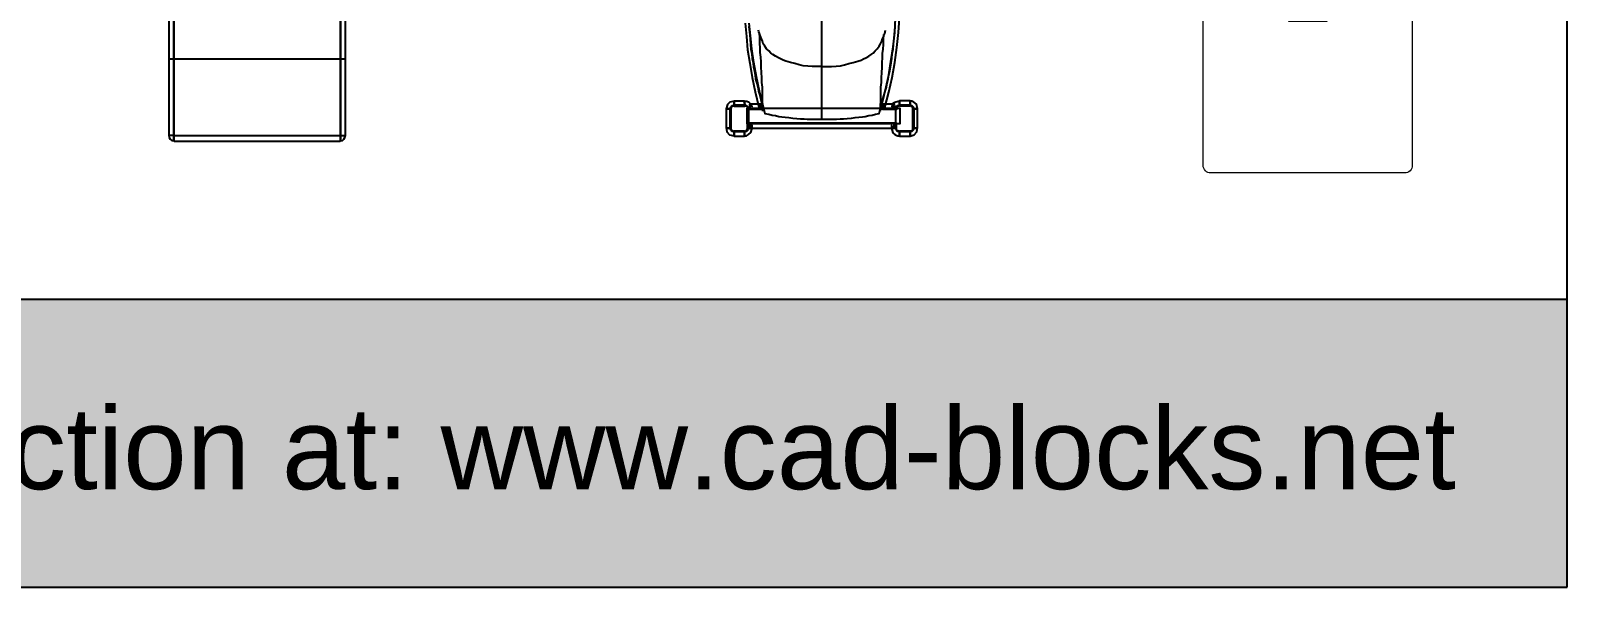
# Model space of a CAD drawing. Header units: millimetres. Extents: x 24547 to 62889, y 34568 to 56011.
# Drawn here: x 58847 to 62889, y 34568 to 36032 of the extents above; entities that cross this region are included whole.
import ezdxf

# ---------------------------------------------------------------- set-up
doc = ezdxf.new("R2010")
doc.units = ezdxf.units.MM
doc.layers.add('www.cad-blocks.net', color=7, linetype='Continuous')
doc.styles.get("Standard").update_dxf_attribs({"font": 'arial.ttf'})

# ---------------------------------------------------------------- blocks, each defined once
blk = doc.blocks.new('A$C0D0D2AB0')
at = {"lineweight": 18}
for p, q in [((0.155, 1.68), (0.155, 1.8919)), ((0.395, 1.8919), (0.395, 1.68)), ((0.0421, 0.8591), (0.1921, 0.8591)), ((0.5079, 0.8591), (0.3579, 0.8591)), ((0.0421, 0.8092), (0.1921, 0.8092)), ((0.5079, 0.8092), (0.3579, 0.8092)), ((0, 0.4162), (0.225, 0.4162)), ((0.325, 0.4162), (0.55, 0.4162))]:
    blk.add_line(p, q, dxfattribs=at)
for points in [[(0.225, 2.2878), (0.15, 2.2878), (0.15, 2.4378), (0.4, 2.4378), (0.4, 2.2878), (0.325, 2.2878)], [(0.225, 1.9458), (0.225, 2.4), (0.325, 2.4), (0.325, 1.9458)], [(0.325, 1.65), (0.325, 0.5853), (0.225, 0.5853), (0.225, 1.65)]]:
    blk.add_lwpolyline(points, dxfattribs=at)
at = {"lineweight": 18, "flags": 128}
for points in [[(0.425, 1.9098), (0.425, 1.67, -0.414214), (0.405, 1.65), (0.145, 1.65, -0.414214), (0.125, 1.67), (0.125, 1.9098)], [(0.325, 0.65), (0.53, 0.65, -0.414214), (0.55, 0.63), (0.55, 0.02, -0.414214), (0.53, 0), (0.02, 0, -0.414214), (0, 0.02), (0, 0.63, -0.414214), (0.02, 0.65), (0.225, 0.65)]]:
    blk.add_lwpolyline(points, format="xyb", dxfattribs=at)
at = {"lineweight": 18}
for points in [[(0.1921, 0.75), (0.1921, 1.05), (0.0421, 1.05), (0.0421, 0.75)], [(0.3579, 0.75), (0.3579, 1.05), (0.5079, 1.05), (0.5079, 0.75)], [(0.05, 0.525), (0.05, 0.55), (0.5, 0.55), (0.5, 0.525)], [(0.225, 0.3985), (0.225, 0.525), (0.325, 0.525), (0.325, 0.3985)], [(0.2627, 0.4857), (0.2627, 0.525), (0.2873, 0.525), (0.2873, 0.4857)]]:
    blk.add_lwpolyline(points, close=True, dxfattribs=at)
for radius, start, end in [(0.3, 60, 120), (0.27, 63.6122, 116.3878)]:
    blk.add_arc((0.275, 1.65), radius, start, end, dxfattribs=at)
blk = doc.blocks.new('A$C3E395AF3')
at = {"xscale": 1000, "yscale": 1000, "zscale": 1000}
blk.add_blockref('A$C0D0D2AB0', (0, 0), dxfattribs=at)
blk = doc.blocks.new('A$C29B01179')
for p, q in [((0, 544.7, -1035.5), (443.1, 544.7, -1035.5)), ((0, 108.1, -1035.5), (0, 544.7, -1035.5)), ((1.2, 545.2, -1035.5), (438.8, 545.2, -1035.5)), ((3.1, 545.2, -1035.5), (3.1, 544.7, -1035.5)), ((453.4, 558.4, -1035.5), (15.5, 558.4, -1035.5)), ((15.5, 545.2, -1035.5), (15.5, 558.4, -1035.5)), ((15.5, 544.7, -1035.5), (15.5, 108.1, -1035.5)), ((217.1, 558.4, -1035.5), (217.1, 94.1, -1035.5)), ((443.1, 108.1, -1035.5), (0, 108.1, -1035.5)), ((438.8, 107.3, -1035.5), (1.2, 107.3, -1035.5)), ((3.1, 107.3, -1035.5), (3.1, 108.1, -1035.5)), ((15.5, 107.3, -1035.5), (15.5, 94.1, -1035.5)), ((15.5, 94.1, -1035.5), (453.4, 94.1, -1035.5))]:
    blk.add_line(p, q)
for centre, start, end in [((15.5, 544.1, -1035.5), 89.9889, 175.4154), ((15.5, 108.4, -1035.5), 184.5846, 270.0111)]:
    blk.add_arc(centre, 14.3, start, end)
blk = doc.blocks.new('A$C42E06F45')
at = {"linetype": 'Continuous'}
for points in [[(133.2, 1877.4), (133.2, 1877.4), (122.1, 1874.1), (115.4, 1866.3), (114.3, 1859.7), (114.3, 1856.3), (125.4, 1856.3), (125.4, 1857.5), (126.5, 1859.7), (128.7, 1863), (133.2, 1864.1), (133.2, 1864.1), (133.2, 1877.4)], [(133.2, 1866.3), (160.9, 1866.3), (160.9, 1866.3), (165.3, 1865.2), (167.5, 1863), (169.8, 1860.8), (170.9, 1856.3), (170.9, 1805.3), (170.9, 1805.3), (169.8, 1800.9), (167.5, 1798.6), (165.3, 1796.4), (160.9, 1795.3), (133.2, 1795.3), (133.2, 1795.3), (128.7, 1796.4), (126.5, 1798.6), (124.3, 1800.9), (123.2, 1805.3), (123.2, 1856.3), (123.2, 1856.3), (124.3, 1860.8), (126.5, 1863), (128.7, 1865.2), (133.2, 1866.3)], [(133.2, 1866.3), (160.9, 1866.3), (165.3, 1865.2), (167.5, 1863), (169.8, 1860.8), (170.9, 1856.3), (170.9, 1805.3), (169.8, 1800.9), (167.5, 1798.6), (165.3, 1796.4), (160.9, 1795.3), (133.2, 1795.3), (128.7, 1796.4), (126.5, 1798.6), (124.3, 1800.9), (123.2, 1805.3), (123.2, 1856.3), (124.3, 1860.8), (126.5, 1863), (128.7, 1865.2), (133.2, 1866.3), (133.2, 1866.3)], [(160.9, 1877.4), (160.9, 1877.4), (156.5, 1877.4), (147.6, 1877.4), (137.6, 1877.4), (133.2, 1877.4), (133.2, 1864.1), (137.6, 1864.1), (147.6, 1864.1), (156.5, 1864.1), (160.9, 1864.1), (160.9, 1864.1), (160.9, 1877.4)], [(182, 1856.3), (182, 1856.3), (178.6, 1868.6), (172, 1874.1), (165.3, 1876.3), (160.9, 1877.4), (160.9, 1864.1), (160.9, 1865.2), (165.3, 1863), (167.5, 1861.9), (168.7, 1856.3), (168.7, 1856.3), (182, 1856.3)], [(568.1, 1877.4), (568.1, 1876.3), (563.7, 1876.3), (558.1, 1873), (551.5, 1867.4), (548.1, 1856.3), (561.5, 1856.3), (562.6, 1860.8), (564.8, 1864.1), (568.1, 1865.2), (568.1, 1865.2), (568.1, 1864.1), (568.1, 1877.4), (568.1, 1877.4), (568.1, 1876.3), (568.1, 1877.4)], [(568.1, 1866.3), (595.9, 1866.3), (595.9, 1866.3), (600.3, 1865.2), (602.5, 1863), (604.7, 1860.8), (605.8, 1856.3), (605.8, 1805.3), (605.8, 1805.3), (604.7, 1800.9), (602.5, 1798.6), (600.3, 1796.4), (595.9, 1795.3), (568.1, 1795.3), (568.1, 1795.3), (563.7, 1796.4), (561.5, 1798.6), (559.2, 1800.9), (558.1, 1805.3), (558.1, 1856.3), (558.1, 1856.3), (559.2, 1860.8), (561.5, 1863), (563.7, 1865.2), (568.1, 1866.3)], [(568.1, 1866.3), (595.9, 1866.3), (600.3, 1865.2), (602.5, 1863), (604.7, 1860.8), (605.8, 1856.3), (605.8, 1805.3), (604.7, 1800.9), (602.5, 1798.6), (600.3, 1796.4), (595.9, 1795.3), (568.1, 1795.3), (563.7, 1796.4), (561.5, 1798.6), (559.2, 1800.9), (558.1, 1805.3), (558.1, 1856.3), (559.2, 1860.8), (561.5, 1863), (563.7, 1865.2), (568.1, 1866.3), (568.1, 1866.3)], [(595.9, 1876.3), (595.9, 1877.4), (568.1, 1877.4), (568.1, 1864.1), (595.9, 1864.1), (595.9, 1865.2), (595.9, 1876.3), (595.9, 1877.4), (595.9, 1877.4), (595.9, 1876.3)], [(616.9, 1856.3), (615.8, 1856.3), (615.8, 1859.7), (614.7, 1866.3), (608.1, 1874.1), (595.9, 1876.3), (595.9, 1865.2), (601.4, 1863), (603.6, 1859.7), (604.7, 1857.5), (604.7, 1856.3), (603.6, 1856.3), (604.7, 1856.3), (604.7, 1856.3), (603.6, 1856.3), (616.9, 1856.3)], [(114.3, 1856.3), (113.2, 1856.3), (113.2, 1854.1), (113.2, 1848.6), (113.2, 1839.7), (113.2, 1830.8), (113.2, 1822), (113.2, 1813.1), (113.2, 1807.5), (113.2, 1805.3), (126.5, 1805.3), (126.5, 1807.5), (126.5, 1813.1), (126.5, 1822), (126.5, 1830.8), (126.5, 1839.7), (126.5, 1848.6), (126.5, 1854.1), (126.5, 1856.3), (125.4, 1856.3), (126.5, 1856.3), (125.4, 1856.3), (125.4, 1856.3), (114.3, 1856.3)], [(159.8, 1845.3), (561.5, 1845.3), (561.5, 1804.2), (159.8, 1804.2), (159.8, 1845.3)], [(159.8, 1845.3), (561.5, 1845.3), (561.5, 1804.2), (159.8, 1804.2), (159.8, 1845.3), (159.8, 1845.3)], [(175.3, 1856.3), (182, 1849.7), (182, 1850.8), (182, 1853), (182, 1855.2), (182, 1856.3), (168.7, 1856.3), (168.7, 1855.2), (168.7, 1853), (168.7, 1850.8), (168.7, 1849.7), (175.3, 1843), (168.7, 1849.7), (168.7, 1843), (175.3, 1843), (175.3, 1856.3)], [(557, 1588.9), (554.8, 1611.1), (552.6, 1635.5), (552.6, 1635.5), (551.5, 1648.9), (549.2, 1661.1), (548.1, 1673.3), (545.9, 1684.4), (544.8, 1695.5), (542.6, 1706.6), (540.4, 1716.5), (539.3, 1727.6), (535.9, 1737.6), (533.7, 1748.7), (531.5, 1758.7), (528.2, 1769.8), (525.9, 1780.9), (522.6, 1793.1), (518.2, 1804.2), (514.9, 1817.5), (514.9, 1817.5), (504.9, 1819.7), (496, 1822), (487.1, 1823.1), (478.2, 1825.3), (470.5, 1826.4), (461.6, 1827.5), (451.6, 1828.6), (441.6, 1829.7), (441.6, 1829.7), (430.5, 1830.8), (421.6, 1831.9), (411.7, 1831.9), (403.9, 1833), (395, 1833), (385, 1833), (376.2, 1833), (365.1, 1833), (365.1, 1833), (354, 1833), (344, 1833), (335.1, 1833), (326.2, 1833), (317.3, 1831.9), (308.5, 1831.9), (298.5, 1830.8), (287.4, 1829.7), (287.4, 1829.7), (277.4, 1828.6), (267.4, 1827.5), (258.5, 1826.4), (250.8, 1825.3), (241.9, 1823.1), (233, 1822), (224.1, 1819.7), (214.2, 1817.5), (214.2, 1817.5), (210.8, 1804.2), (207.5, 1793.1), (204.2, 1780.9), (200.8, 1769.8), (198.6, 1758.7), (195.3, 1748.7), (193.1, 1737.6), (190.8, 1727.6), (188.6, 1716.5), (186.4, 1706.6), (184.2, 1695.5), (183.1, 1684.4), (180.9, 1673.3), (179.8, 1661.1), (177.5, 1648.9), (176.4, 1635.5), (176.4, 1635.5), (174.2, 1611.1), (172, 1588.9)], [(557, 1588.9), (554.8, 1611.1), (552.6, 1635.5), (551.5, 1648.9), (549.2, 1661.1), (548.1, 1673.3), (545.9, 1684.4), (544.8, 1695.5), (542.6, 1706.6), (540.4, 1716.5), (539.3, 1727.6), (535.9, 1737.6), (533.7, 1748.7), (531.5, 1758.7), (528.2, 1769.8), (525.9, 1780.9), (522.6, 1793.1), (518.2, 1804.2), (514.9, 1817.5), (504.9, 1819.7), (496, 1822), (487.1, 1823.1), (478.2, 1825.3), (470.5, 1826.4), (461.6, 1827.5), (451.6, 1828.6), (441.6, 1829.7), (430.5, 1830.8), (421.6, 1831.9), (411.7, 1831.9), (403.9, 1833), (395, 1833), (385, 1833), (376.2, 1833), (365.1, 1833), (354, 1833), (344, 1833), (335.1, 1833), (326.2, 1833), (317.3, 1831.9), (308.5, 1831.9), (298.5, 1830.8), (287.4, 1829.7), (277.4, 1828.6), (267.4, 1827.5), (258.5, 1826.4), (250.8, 1825.3), (241.9, 1823.1), (233, 1822), (224.1, 1819.7), (214.2, 1817.5), (210.8, 1804.2), (207.5, 1793.1), (204.2, 1780.9), (200.8, 1769.8), (198.6, 1758.7), (195.3, 1748.7), (193.1, 1737.6), (190.8, 1727.6), (188.6, 1716.5), (186.4, 1706.6), (184.2, 1695.5), (183.1, 1684.4), (180.9, 1673.3), (179.8, 1661.1), (177.5, 1648.9), (176.4, 1635.5), (174.2, 1611.1), (172, 1588.9)], [(548.1, 1849.7), (554.8, 1856.3), (175.3, 1856.3), (175.3, 1843), (554.8, 1843), (561.5, 1849.7), (554.8, 1843), (561.5, 1843), (561.5, 1849.7), (548.1, 1849.7)], [(365.1, 1833), (365.1, 1291.6)], [(548.1, 1856.3), (548.1, 1856.3), (548.1, 1849.7), (561.5, 1849.7), (561.5, 1856.3), (561.5, 1856.3), (548.1, 1856.3)], [(616.9, 1805.3), (616.9, 1805.3), (616.9, 1856.3), (603.6, 1856.3), (603.6, 1805.3), (603.6, 1805.3), (616.9, 1805.3)], [(113.2, 1805.3), (113.2, 1805.3), (116.5, 1793.1), (123.2, 1787.6), (128.7, 1785.3), (133.2, 1784.2), (133.2, 1797.5), (133.2, 1796.4), (129.8, 1798.6), (127.6, 1799.8), (126.5, 1805.3), (126.5, 1805.3), (113.2, 1805.3)], [(133.2, 1784.2), (133.2, 1784.2), (160.9, 1784.2), (160.9, 1797.5), (133.2, 1797.5), (133.2, 1797.5), (133.2, 1784.2)], [(205.3, 1793.1), (199.7, 1802), (188.6, 1762), (179.8, 1723.2), (173.1, 1683.3), (167.5, 1644.4), (163.1, 1604.5), (160.9, 1566.7)], [(172, 1566.7), (174.2, 1604.5), (178.6, 1642.2), (184.2, 1681), (190.8, 1721), (199.7, 1759.8), (210.8, 1797.5), (205.3, 1806.4), (210.8, 1797.5), (213, 1805.3), (205.3, 1806.4), (205.3, 1793.1)], [(160.9, 1784.2), (160.9, 1785.3), (170.9, 1787.6), (177.5, 1790.9), (179.8, 1797.5), (180.9, 1799.8), (167.5, 1799.8), (168.7, 1799.8), (168.7, 1799.8), (166.4, 1798.6), (160.9, 1796.4), (160.9, 1797.5), (160.9, 1784.2), (160.9, 1784.2), (160.9, 1785.3), (160.9, 1784.2)], [(180.9, 1799.8), (174.2, 1793.1), (178.6, 1793.1), (189.7, 1793.1), (200.8, 1793.1), (205.3, 1793.1), (205.3, 1806.4), (200.8, 1806.4), (189.7, 1806.4), (178.6, 1806.4), (174.2, 1806.4), (167.5, 1799.8), (174.2, 1806.4), (167.5, 1806.4), (167.5, 1799.8), (180.9, 1799.8)], [(210.8, 1812), (210.8, 1812), (210.8, 1797.5), (209.7, 1784.2), (209.7, 1773.1), (209.7, 1760.9), (209.7, 1748.7), (208.6, 1736.5), (208.6, 1724.3), (207.5, 1709.9), (207.5, 1709.9), (206.4, 1696.6), (206.4, 1683.3), (205.3, 1671), (205.3, 1659.9), (204.2, 1648.9), (203.1, 1636.6), (203.1, 1623.3), (201.9, 1610)], [(530.4, 1800.9), (524.8, 1793.1), (529.3, 1793.1), (540.4, 1793.1), (550.4, 1793.1), (554.8, 1793.1), (554.8, 1806.4), (550.4, 1806.4), (540.4, 1806.4), (529.3, 1806.4), (524.8, 1806.4), (519.3, 1798.6), (524.8, 1806.4), (517.1, 1806.4), (519.3, 1798.6), (530.4, 1800.9)], [(567, 1580.1), (563.7, 1615.6), (560.3, 1650), (554.8, 1685.5), (548.1, 1723.2), (540.4, 1760.9), (530.4, 1800.9), (519.3, 1798.6), (529.3, 1758.7), (537, 1721), (543.7, 1683.3), (549.2, 1647.7), (552.6, 1613.3), (555.9, 1580.1)], [(520.4, 1812), (520.4, 1812), (520.4, 1797.5), (521.5, 1784.2), (521.5, 1773.1), (521.5, 1760.9), (521.5, 1748.7), (522.6, 1736.5), (522.6, 1724.3), (523.7, 1709.9), (523.7, 1709.9), (524.8, 1695.5), (524.8, 1682.1), (525.9, 1669.9), (527.1, 1657.7), (527.1, 1645.5), (528.2, 1633.3), (528.2, 1620), (529.3, 1605.6)], [(554.8, 1793.1), (548.1, 1799.8), (551.5, 1793.1), (555.9, 1788.7), (562.6, 1786.4), (569.2, 1786.4), (567, 1797.5), (564.8, 1797.5), (562.6, 1799.8), (560.3, 1799.8), (561.5, 1799.8), (554.8, 1806.4), (561.5, 1799.8), (561.5, 1806.4), (554.8, 1806.4), (554.8, 1793.1)], [(569.2, 1786.4), (568.1, 1785.3), (595.9, 1785.3), (595.9, 1798.6), (568.1, 1798.6), (567, 1797.5), (568.1, 1798.6), (568.1, 1798.6), (567, 1797.5), (569.2, 1786.4)], [(595.9, 1785.3), (595.9, 1786.4), (599.2, 1786.4), (606.9, 1787.6), (613.6, 1794.2), (616.9, 1805.3), (603.6, 1805.3), (602.5, 1800.9), (600.3, 1798.6), (597, 1797.5), (595.9, 1797.5), (595.9, 1798.6), (595.9, 1797.5), (595.9, 1798.6), (595.9, 1798.6), (595.9, 1785.3)], [(365.1, 1694.3), (365.1, 1694.3), (351.7, 1694.3), (339.5, 1694.3), (327.3, 1693.2), (316.2, 1692.1), (305.1, 1689.9), (294, 1686.6), (282.9, 1683.3), (270.7, 1679.9), (270.7, 1679.9), (261.9, 1677.7), (255.2, 1674.4), (249.7, 1671), (241.9, 1666.6), (241.9, 1666.6), (235.2, 1662.2), (229.7, 1658.8), (225.2, 1653.3), (219.7, 1647.7), (219.7, 1647.7), (214.2, 1641.1), (210.8, 1634.4), (207.5, 1627.8), (205.3, 1621.1), (205.3, 1621.1), (203.1, 1616.7), (201.9, 1612.2), (199.7, 1607.8), (198.6, 1603.4), (197.5, 1598.9)], [(365.1, 1694.3), (365.1, 1694.3), (378.4, 1694.3), (390.6, 1694.3), (401.7, 1693.2), (413.9, 1692.1), (425, 1689.9), (436.1, 1686.6), (447.2, 1683.3), (459.4, 1679.9), (459.4, 1679.9), (467.1, 1677.7), (473.8, 1674.4), (479.3, 1671), (487.1, 1666.6), (487.1, 1666.6), (493.8, 1662.2), (499.3, 1658.8), (504.9, 1653.3), (510.4, 1647.7), (510.4, 1647.7), (514.9, 1641.1), (519.3, 1634.4), (521.5, 1627.8), (523.7, 1621.1), (523.7, 1621.1), (525.9, 1616.7), (527.1, 1612.2), (529.3, 1607.8), (530.4, 1603.4), (531.5, 1598.9)]]:
    blk.add_lwpolyline(points, dxfattribs=at)
blk = doc.blocks.new('FORMAT')
at = {"layer": 'www.cad-blocks.net', "true_color": 0x546d8e}
h = blk.add_hatch(color=155, dxfattribs=at)
h.set_gradient(color1=(68, 68, 68), color2=(84, 109, 142), tint=1)
h.paths.add_polyline_path([(28248.9, 35325.8), (28248.9, 34567.8), (62888.5, 34567.8), (62888.5, 35325.8)])
at = {"layer": 'www.cad-blocks.net', "color": 155, "true_color": 0x546d8e}
for p, q in [((62888.5, 35325.8), (62888.5, 56010.9)), ((62888.5, 34567.8), (62888.5, 56010.9)), ((28248.9, 35325.8), (62888.5, 35325.8)), ((28248.9, 35325.8), (62888.5, 35325.8)), ((28248.9, 34567.8), (62888.5, 34567.8))]:
    blk.add_line(p, q, dxfattribs=at)
at = {"layer": 'www.cad-blocks.net', "insert": (54867.4, 35040.9), "char_height": 214.988, "attachment_point": 1}
blk.add_mtext_dynamic_manual_height_columns('{\\C255;\\c16777215;download more free cad collection at: www.cad-blocks.net}', width=45138.163, gutter_width=12.5, heights=[0], dxfattribs=at)

msp = doc.modelspace()

# ---------------------------------------------------------------- block references
for name, p in [('FORMAT', (0, 0)), ('A$C3E395AF3', (61930.9, 35657.7))]:
    msp.add_blockref(name, p)
for name, p, rotation in [('A$C42E06F45', (61293.1, 37632), 180), ('A$C29B01179', (59768.9, 35740.9, 1035.5), 90)]:
    msp.add_blockref(name, p, dxfattribs=dict(rotation=rotation))

doc.saveas('drawing.dxf')
